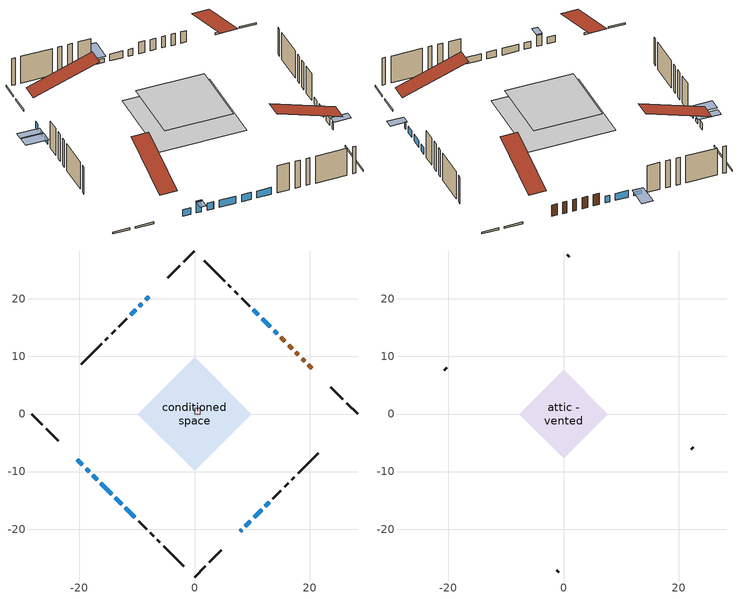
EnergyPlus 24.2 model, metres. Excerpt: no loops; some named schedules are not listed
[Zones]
conditioned space
 floor outside (Floor1 construction): -1.46,0 0,1.46 1.46,0 0,-1.46 z0
 floor outside (Floor2 construction): -1.92,0 0,1.92 1.92,0 0,-1.92 z0
 floor adiabatic (AdiabaticFloorConstruction): -9.86,0 0,9.86 9.86,0 0,-9.86 z2.44
 floor foundation (Slab1 construction): -6.34,1.53 -1.53,6.34 6.34,-1.53 1.53,-6.34 z0
 wall outside (RimJoist1 construction): 0,-28.3 1.9,-26.4 / -28.3,0 -26.4,-1.9 / 0,28.3 -1.9,26.4 / 28.3,0 26.4,1.9 z0:0.3
 wall outside (RimJoist2 construction): 2.56,-25.74 4.65,-23.65 / -25.74,-2.56 -23.65,-4.65 / -2.56,25.74 -4.65,23.65 / 25.74,2.56 23.65,4.65 z0:0.3
 wall outside (AdiabaticWallConstruction 1): 20.36,7.94 19.79,8.51 / 19.13,9.17 18.69,9.61 / 18.03,10.27 17.62,10.68 / 16.96,11.34 16.33,11.97 / 15.68,12.62 15.01,13.28 z0:2.03
 wall outside (AdiabaticWallConstruction): 7.94,-20.36 8.2,-20.1 z0:1.25; -20.36,-7.94 -19.49,-8.81 / -7.94,20.36 -8.48,19.82 / 8.85,-19.45 9.72,-18.58 / 10.38,-17.92 11.66,-16.64 / 14.36,13.94 13.84,14.46 / -17.62,-10.68 -16.9,-11.4 / -16.25,-12.05 -14.38,-13.92 / 12.32,-15.98 12.96,-15.34 / -13.73,-14.57 -12.65,-15.65 / 13.19,15.11 11.75,16.55 / -11.99,-16.31 -10.37,-17.93 z0:1.22; -18.84,-9.46 -18.28,-10.02 z0:2.03; -9.14,19.16 -9.57,18.73 z0:0.61; -10.23,18.07 -11.09,17.21 / 11.09,17.21 10.23,18.07 z0:0.76
 wall outside (Wall1 construction): 13.62,-14.68 15.02,-13.28 / -9.72,-18.58 -8.32,-19.98 / -11.75,16.55 -13.15,15.15 / 9.57,18.73 8.18,20.12 z0:4.88
 wall outside (Wall2 construction): 15.67,-12.63 16.23,-12.07 / -7.66,-20.64 -7.1,-21.2 / -13.8,14.5 -14.36,13.94 / 7.52,20.78 6.96,21.34 z0:4.88
 wall outside (Wall3 construction): 16.89,-11.41 17.33,-10.97 / -6.44,-21.85 -6.01,-22.29 / -15.02,13.28 -15.46,12.84 / 6.3,22 5.87,22.43 z0:4.88
 wall outside (Wall4 construction): 17.98,-10.32 21.5,-6.8 / -5.35,-22.95 -1.83,-26.47 / -16.11,12.19 -19.63,8.67 / 5.21,23.09 1.69,26.61 z0:4.88
 window (WindowConstruction 10): 7.94,-20.36 8.2,-20.1 z0:1.24
 window (WindowConstruction 3): -20.36,-7.94 -19.49,-8.81 z0:1.22
 window (WindowConstruction 4): -7.94,20.36 -8.48,19.82 z0:1.22
 window (WindowConstruction 13): 8.85,-19.45 9.72,-18.58 z0:1.22
 window (WindowConstruction 14): 10.38,-17.92 11.66,-16.64 z0:1.22
 window (WindowConstruction 15): -18.84,-9.46 -18.28,-10.02 z0:2.03
 window (WindowConstruction 5): 14.36,13.94 13.84,14.46 z0:1.22
 window (WindowConstruction 6): -17.62,-10.68 -16.91,-11.39 z0:1.22
 window (WindowConstruction 7): -16.25,-12.05 -14.38,-13.92 z0:1.22
 window (WindowConstruction 11): 12.32,-15.98 12.96,-15.34 z0:1.22
 window (WindowConstruction 8): -13.73,-14.57 -12.65,-15.65 z0:1.22
 window (WindowConstruction 9): 13.19,15.11 11.75,16.55 z0:1.22
 window (WindowConstruction 12): -9.14,19.16 -9.57,18.73 z0:0.61
 window (WindowConstruction): -11.99,-16.31 -10.37,-17.93 z0:1.22
 window (WindowConstruction 1): -10.23,18.07 -11.09,17.21 z0:0.76
 window (WindowConstruction 2): 11.09,17.21 10.23,18.07 z0:0.76
 door (Door): 20.36,7.94 19.79,8.51 z0:2.03
 door (Door 1): 19.13,9.17 18.69,9.61 z0:2.03
 door (Door 2): 18.03,10.27 17.62,10.68 z0:2.03
 door (Door 3): 16.96,11.34 16.34,11.96 z0:2.03
 door (Door 4): 15.68,12.62 15.02,13.28 z0:2.03
 ceiling adiabatic (AdiabaticFloorConstruction): 0,-9.86 9.86,0 0,9.86 -9.86,0 z2.44
furnace airloop ret air zone
 floor adiabatic (AdiabaticConst): 0,0 0,1 1,1 1,0 z0
 wall adiabatic (AdiabaticConst): 0,1 0,0 1,0 1,1 0,1 z0:1
 ceiling adiabatic (AdiabaticConst): 1,0 1,1 0,1 0,0 z1
attic - vented
 floor to conditioned space (Floor3 construction Reversed): -7.71,0 0,7.71 7.71,0 0,-7.71 z4.88
 wall outside (Wall5 construction): 22.16,-6.14 22.54,-5.76 / -1.17,-27.13 -0.8,-27.5 / -20.29,8.01 -20.67,7.63 / 1.03,27.27 0.66,27.64 z0:4.88
 roof outside (Roof1 construction): 7.29,-21.01,4.88 -0.22,-13.5,8.42 -2.2,-15.48,8.42 5.31,-22.99,4.88; -21.01,-7.29,4.88 -13.5,0.22,8.42 -15.48,2.2,8.42 -22.99,-5.31,4.88; -7.29,21.01,4.88 0.22,13.5,8.42 2.2,15.48,8.42 -5.31,22.99,4.88; 21.01,7.29,4.88 13.5,-0.22,8.42 15.48,-2.2,8.42 22.99,5.31,4.88
shading: 8.52,-19.78 7.62,-20.68 9.56,-22.62 10.46,-21.72 z1.7; -18.21,-10.09 -18.91,-9.39 -20.09,-10.58 -19.4,-11.28 z2.13; -9.78,18.52 -8.93,19.37 -11.52,21.96 -12.37,21.11 z0.91; -11.3,17 -10.02,18.28 -12.61,20.87 -13.89,19.59 z1.06; 10.02,18.28 11.3,16.99 13.89,19.58 12.61,20.87 z1.06
[Building]
Building 1: Terrain=Suburbs
[Site:Location]
Vancouver Intl AP_BC: Latitude {deg}=49.19; Longitude {deg}=-123.18; Time Zone {hr}=-8; Elevation {m}=4; Keep Site Location Information=Yes
[Site:GroundTemperature:Shallow]
8.06451, 6.96315, 6.87495, 7.3976, 9.49575, 11.5841, 13.3946, 14.5416, 14.639, 13.7062, 11.9418, 9.91751
[Site:WaterMainsTemperature]
Calculation Method=Schedule; Temperature Schedule=mains temperature schedule
[Material] Roughness=Rough; Thermal Absorptance=0.9
Name | Thickness {m} | Conductivity {W/m-K} | Density {kg/m3} | Specific Heat {J/kg-K} | Solar Absorptance | Visible Absorptance
asphalt or fiberglass shingles | 0.00635 | 0.162714 | 1121.4 | 1465.45 | 0.4 | 0.4
ceiling stud and cavity | 0.1397 | 0.0949009 | 65.682 | 1177.47 | 0.7 | 0.7
concrete 4.0 in. | 0.1016 | 1.803125 | 2242.8 | 837.4 | 0.7 | 0.7
door material | 0.04445 | 0.20624 | 512.64 | 1214.23 | 0.7 | 0.7
door material 1 | 0.04445 | 0.188738 | 512.64 | 1214.23 | 0.7 | 0.7
door material 2 | 0.04445 | 0.053851 | 512.64 | 1214.23 | 0.7 | 0.7
exterior vertical ins | 0.00294211 | 0.029427 | 32.04 | 1214.23 | 0.7 | 0.7
floor covering | 0.0127 | 0.0433444 | 54.468 | 1339.84 | 0.6 | 0.6
floor rigid ins; wall rigid ins 1 | 0.512978 | 0.029427 | 32.04 | 1214.23 | 0.7 | 0.7
floor stud and cavity | 0.1397 | 0.0908587 | 92.3553 | 1139.71 | 0.7 | 0.7
floor stud and cavity 1 | 0.1397 | 0.0907547 | 92.3553 | 1139.71 | 0.7 | 0.7
floor stud and cavity 2 | 0.1397 | 1.75129 | 37.0049 | 1207.88 | 0.7 | 0.7
furniture material conditioned space 1 | 0.1524 | 0.115458 | 640.8 | 1214.23 | 0.6 | 0.6
gypsum board | 0.0127 | 0.160291 | 801 | 837.4 | 0.6 | 0.6
osb sheathing 0.5 in. | 0.0127 | 0.115458 | 512.64 | 1214.23 | 0.7 | 0.7
osb sheathing 0.75 in. | 0.01905 | 0.115458 | 512.64 | 1214.23 | 0.7 | 0.7
osb sheathing 2.0 in. | 0.0508 | 0.115458 | 512.64 | 1214.23 | 0.7 | 0.7
rim joist rigid ins | 0.103632 | 0.029427 | 32.04 | 1214.23 | 0.7 | 0.7
rim joist stud and cavity | 0.0508 | 0.0613073 | 125.044 | 1163.47 | 0.6 | 0.6
rim joist stud and cavity 1 | 0.0508 | 0.143208 | 50.32683 | 1063.81 | 0.6 | 0.6
wall rigid ins | 0.051816 | 0.029427 | 32.04 | 1214.23 | 0.7 | 0.7
wall stud and cavity | 0.1397 | 0.126336 | 139.0536 | 1170.24 | 0.7 | 0.7
wall stud and cavity 1 | 0.1397 | 0.383292 | 139.0536 | 1170.24 | 0.7 | 0.7
wall stud and cavity 2 | 0.1397 | 0.142953 | 139.0536 | 1170.24 | 0.7 | 0.7
wall stud and cavity 3 | 0.1397 | 0.108534 | 139.0536 | 1170.24 | 0.7 | 0.7
wall stud and cavity 4 | 0.0889 | 6.1454 | 50.32683 | 1063.81 | 0.6 | 0.6
wall stud and cavity 5 | 0.0889 | 0.380278 | 52.3479 | 1209.89 | 0.7 | 0.7
wall stud and cavity 6 | 0.0889 | 0.391764 | 83.0341 | 1211.67 | 0.7 | 0.7
wood siding | 0.0254 | 0.102417 | 544.68 | 1172.36 | 0.4 | 0.4
wood siding 1 | 0.00254 | 0.102417 | 544.68 | 1172.36 | 0.4 | 0.4
wood siding 2; wood siding 3; wood siding 4 | 0.0254 | 0.102417 | 544.68 | 1172.36 | 0.7 | 0.7
[Material:NoMass]
Adiabatic: Roughness=Rough; Thermal Resistance {m2-K/W}=176.1; Thermal Absorptance=0.9; Solar Absorptance=0.7; Visible Absorptance=0.7
[WindowMaterial:SimpleGlazingSystem]
Name | U-Factor {W/m2-K} | Solar Heat Gain Coefficient
WindowMaterial | 5.20843 | 0.63
WindowMaterial 1 | 1.785731 | 0.26
WindowMaterial 10 | 6.793727 | 0.72
WindowMaterial 11 | 5.69447 | 0.74
WindowMaterial 2 | 5.19196 | 0.63
WindowMaterial 3 | 5.37309 | 0.66
WindowMaterial 4 | 5.48835 | 0.69
WindowMaterial 5 | 5.80348 | 0.76
WindowMaterial 6 | 5.57352 | 0.7
WindowMaterial 7 | 6.867541 | 0.7
WindowMaterial 8 | 6.65348 | 0.76
WindowMaterial 9 | 5.20275 | 0.65
[Construction]
AdiabaticConst: Adiabatic
AdiabaticFloorConstruction: floor stud and cavity 2, floor rigid ins, osb sheathing 0.75 in., floor covering
AdiabaticWallConstruction: wood siding 3, wall rigid ins 1, wall stud and cavity 5, gypsum board
AdiabaticWallConstruction 1: wood siding 4, wall rigid ins 1, wall stud and cavity 5, gypsum board
Door; Door 3: door material
Door 1; Door 4: door material 1
Door 2: door material 2
Floor1 construction: floor stud and cavity, osb sheathing 0.75 in., floor covering
Floor2 construction: floor stud and cavity 1, osb sheathing 0.75 in., floor covering
Floor3 construction Reversed: gypsum board, ceiling stud and cavity
furniture construction conditioned space 1: furniture material conditioned space 1
PartitionWallConstruction: gypsum board, wall stud and cavity 6, gypsum board
RimJoist1 construction: wood siding 2, rim joist rigid ins, osb sheathing 2.0 in., rim joist stud and cavity
RimJoist2 construction: wood siding 2, rim joist stud and cavity 1
Roof1 construction: asphalt or fiberglass shingles
Slab1 construction: concrete 4.0 in.
Wall1 construction: wood siding, osb sheathing 0.5 in., wall stud and cavity, gypsum board
Wall2 construction: wood siding, osb sheathing 0.5 in., wall stud and cavity 1, gypsum board
Wall3 construction: wood siding, wall rigid ins, osb sheathing 0.5 in., wall stud and cavity 2, gypsum board
Wall4 construction: wood siding, osb sheathing 0.5 in., wall stud and cavity 3, gypsum board
Wall5 construction: wood siding 1, wall stud and cavity 4
WindowConstruction; WindowConstruction 1; WindowConstruction 2: WindowMaterial
WindowConstruction 10: WindowMaterial 7
WindowConstruction 11; WindowConstruction 14: WindowMaterial 8
WindowConstruction 12: WindowMaterial 9
WindowConstruction 13: WindowMaterial 10
WindowConstruction 15: WindowMaterial 11
WindowConstruction 3; WindowConstruction 4: WindowMaterial 1
WindowConstruction 5: WindowMaterial 2
WindowConstruction 6: WindowMaterial 3
WindowConstruction 7: WindowMaterial 4
WindowConstruction 8: WindowMaterial 5
WindowConstruction 9: WindowMaterial 6
[Zone] Multiplier=1
Name | Volume {m3} | Part of Total Floor Area
attic - vented | 68.2799 | Yes
conditioned space | 490.4 | Yes
furnace airloop ret air zone | 1 | No
[Space]
Name | Zone | Volume {m3} | Space Type
attic - vented 1 | attic - vented | 68.2799
conditioned space 1 | conditioned space | 490.4
furnace airloop ret air space | furnace airloop ret air zone |  | Plenum Space Type
[OtherEquipment] Design Level Calculation Method=EquipmentLevel
Name | Fuel Type | Zone or ZoneList or Space or SpaceList | Schedule | Design Level {W} | Fraction Latent | Fraction Radiant | Fraction Lost
furnace airloop_0 RetCondToDZ; furnace airloop_0 SupCondToDZ; furnace airloop_0 SupSensLkToDZ | None | attic - vented 1 | Always On Discrete | 0 | 0 | 0 | 0
furnace airloop_0 SupLatLkToDZ | None | attic - vented 1 | Always On Discrete | 0 | 1 | 0 | 0
clothes dryer 1 | Electricity | conditioned space 1 | clothes dryer schedule | 0 | 0.015 | 0.081 | 0.85
cooking range 1 | Electricity | conditioned space 1 | cooking range schedule | 0 | 0.08 | 0.432 | 0.2
furnace airloop_0 SupCondToLv; furnace airloop_0 SupSensLkToCond; mech vent house fan sensible load | None | conditioned space 1 | Always On Discrete | 0 | 0 | 0 | 0
furnace airloop_0 SupLatLkToCond; mech vent house fan latent load | None | conditioned space 1 | Always On Discrete | 0 | 1 | 0 | 0
general water use latent | None | conditioned space 1 | general water use schedule | 62.594 | 1 | 0 | 0
general water use sensible | None | conditioned space 1 | general water use schedule | -61.6891 | 0 | 0.6 | 0
water heater energy adjustment1 | NaturalGas | conditioned space 1 | Always On Discrete | 0.01 | 0 | 0 | 1
furnace airloop_0 RetCondToRP; furnace airloop_0 RetSensLkToRP | None | furnace airloop ret air space | Always On Discrete | 0 | 0 | 0 | 0
furnace airloop_0 RetLatLkToRP | None | furnace airloop ret air space | Always On Discrete | 0 | 1 | 0 | 0
[ZoneInfiltration:DesignFlowRate] Schedule=Always On Discrete; Design Flow Rate Calculation Method=Flow/Zone; Design Flow Rate {m3/s}=0
Name | Zone or ZoneList or Space or SpaceList
attic_vented 1 duct leakage imbalance infil flow | attic - vented 1
infil flow; natural vent flow; whole house fan flow | conditioned space 1
[ZoneInfiltration:EffectiveLeakageArea]
infil attic - vented 1: Zone or Space=attic - vented 1; Schedule=Always On Discrete; Effective Air Leakage Area {cm2}=4917.52; Stack Coefficient=0.000585243; Wind Coefficient=1.63451e-05
[ZoneMixing] Schedule=Always On Continuous; Design Flow Rate Calculation Method=Flow/Zone; Design Flow Rate {m3/s}=0
Name | Zone or Space | Source Zone or Space
furnace airloop_0 ZoneMixCondToDZ mix; whole house fan mix | attic - vented | conditioned space
furnace airloop_0 ZoneMixDZToCond mix | conditioned space | attic - vented
[SurfaceProperty:ExposedFoundationPerimeter]
Slab1: Exposed Perimeter Calculation Method=TotalExposedPerimeter; Total Exposed Perimeter {m}=35.845
[InternalMass] Zone or ZoneList=conditioned space; Space or SpaceList=conditioned space 1
Name | Construction | Surface Area {m2}
furniture mass conditioned space 1 | furniture construction conditioned space 1 | 112.72
partition wall mass | PartitionWallConstruction | 281.8
[Lights]
interior lighting: Zone or ZoneList or Space or SpaceList=conditioned space 1; Schedule=interior lighting schedule; Design Level Calculation Method=LightingLevel; Lighting Level {W}=343.2; Return Air Fraction=0; Fraction Radiant=0.6; Fraction Visible=0.2; Fraction Replaceable=1
[People]
occupants: Zone or ZoneList or Space or SpaceList=conditioned space 1; Number of People Schedule=occupants schedule; Number of People Calculation Method=People; Number of People=3; Fraction Radiant=0.314171; Sensible Heat Fraction=0.56303; Activity Level Schedule=occupants activity schedule; Carbon Dioxide Generation Rate {m3/s-W}=0; Enable ASHRAE 55 Comfort Warnings=No; Mean Radiant Temperature Calculation Type=EnclosureAveraged
[ElectricEquipment] Zone or ZoneList or Space or SpaceList=conditioned space 1; Design Level Calculation Method=EquipmentLevel
Name | Schedule | Design Level {W} | Fraction Latent | Fraction Radiant | Fraction Lost
clothes dryer | clothes dryer schedule | 140.772 | 0.015 | 0.081 | 0.85
clothes washer | clothes washer schedule | 32.1985 | 0.03 | 0.162 | 0.7
cooking range | cooking range schedule | 215.147 | 0.08 | 0.432 | 0.2
dishwasher | dishwasher schedule | 66.8632 | 0.3 | 0.18 | 0.4
fridge | fridge schedule | 72.9452 | 0 | 0.6 | 0
mech vent bath fan 0 | mech vent bath fan 0 schedule | 50.2 | 0 | 0 | 1
mech vent bath fan 1 | mech vent bath fan 1 schedule | 50.2 | 0 | 0 | 1
mech vent house fan | mech vent house fan schedule | 0 | 0 | 0 | 1
mech vent house fan cfis | mech vent house fan cfis schedule | 0 | 0 | 0 | 0
mech vent range fan 0 | mech vent range fan 0 schedule | 57 | 0 | 0 | 1
misc plug loads | misc plug loads schedule | 494.7 | 0.045 | 0.513 | 0.1
whole house fan | Always On Discrete | 0 | 0 | 0 | 1
[SpaceList]
Plenum Space Type: furnace airloop ret air space
[AirLoopHVAC:ReturnPlenum]
Air Loop HVAC Return Plenum 1: Zone=furnace airloop ret air zone
[Foundation:Kiva]
Foundation Kiva 1: Initial Indoor Air Temperature {C}=18; Exterior Vertical Insulation Material=exterior vertical ins; Exterior Vertical Insulation Depth {m}=0.599999; Wall Height Above Grade {m}=0.1016; Wall Depth Below Slab {m}=0.2032
[Foundation:Kiva:Settings]
Soil Conductivity {W/m-K}=0.849921; Soil Density {kg/m3}=1842.3; Soil Specific Heat {J/kg-K}=418.7; Ground Solar Absorptivity=0.9; Ground Thermal Absorptivity=0.9; Ground Surface Roughness {m}=0.03; Far-Field Width {m}=40; Deep-Ground Boundary Condition=ZeroFlux; Deep-Ground Depth {m}=40; Minimum Cell Dimension {m}=0.2; Maximum Cell Growth Coefficient=3; Simulation Timestep=Timestep
[Exterior:Lights]
exterior lighting: Schedule=exterior lighting schedule; Design Level {W}=75.6
[EnergyManagementSystem:Sensor] Output:Variable or Output:Meter Index Key=attic - vented
Name | Output:Variable or Output:Meter
furnace_airloop_0_DZ_T_s | Zone Air Temperature
furnace_airloop_0_DZ_W_s | Zone Mean Air Humidity Ratio
[Schedule:Constant]
Name | Hourly Value
Always On Discrete; Always On Continuous; mech vent house fan schedule; mech vent house fan cfis schedule | 1
occupants activity schedule | 117.228
fridge schedule | 0
[Schedule:Week:Daily]
interior lighting schedule Week Rule - Jan1-Jan27: interior lighting schedule day, interior lighting schedule day, interior lighting schedule day, interior lighting schedule day, interior lighting schedule day, interior lighting schedule day, interior lighting schedule day, interior lighting schedule default day, interior lighting schedule default day, interior lighting schedule default day, interior lighting schedule default day, interior lighting schedule default day
interior lighting schedule Week Rule - Jan28-Feb3: interior lighting schedule day, interior lighting schedule day, interior lighting schedule day, interior lighting schedule day, interior lighting schedule day 1, interior lighting schedule day 1, interior lighting schedule day 1, interior lighting schedule default day, interior lighting schedule default day, interior lighting schedule default day, interior lighting schedule default day, interior lighting schedule default day
interior lighting schedule Week Rule - Feb4-Feb24: interior lighting schedule day 1, interior lighting schedule day 1, interior lighting schedule day 1, interior lighting schedule day 1, interior lighting schedule day 1, interior lighting schedule day 1, interior lighting schedule day 1, interior lighting schedule default day, interior lighting schedule default day, interior lighting schedule default day, interior lighting schedule default day, interior lighting schedule default day
interior lighting schedule Week Rule - Feb25-Mar3: interior lighting schedule day 1, interior lighting schedule day 1, interior lighting schedule day 1, interior lighting schedule day 1, interior lighting schedule day 2, interior lighting schedule day 2, interior lighting schedule day 2, interior lighting schedule default day, interior lighting schedule default day, interior lighting schedule default day, interior lighting schedule default day, interior lighting schedule default day
interior lighting schedule Week Rule - Mar4-Mar31: interior lighting schedule day 2, interior lighting schedule day 2, interior lighting schedule day 2, interior lighting schedule day 2, interior lighting schedule day 2, interior lighting schedule day 2, interior lighting schedule day 2, interior lighting schedule default day, interior lighting schedule default day, interior lighting schedule default day, interior lighting schedule default day, interior lighting schedule default day
interior lighting schedule Week Rule - Apr1-Apr28: interior lighting schedule day 3, interior lighting schedule day 3, interior lighting schedule day 3, interior lighting schedule day 3, interior lighting schedule day 3, interior lighting schedule day 3, interior lighting schedule day 3, interior lighting schedule default day, interior lighting schedule default day, interior lighting schedule default day, interior lighting schedule default day, interior lighting schedule default day
interior lighting schedule Week Rule - Apr29-May5: interior lighting schedule day 3, interior lighting schedule day 3, interior lighting schedule day 4, interior lighting schedule day 4, interior lighting schedule day 4, interior lighting schedule day 4, interior lighting schedule day 4, interior lighting schedule default day, interior lighting schedule default day, interior lighting schedule default day, interior lighting schedule default day, interior lighting schedule default day
interior lighting schedule Week Rule - May6-May26: interior lighting schedule day 4, interior lighting schedule day 4, interior lighting schedule day 4, interior lighting schedule day 4, interior lighting schedule day 4, interior lighting schedule day 4, interior lighting schedule day 4, interior lighting schedule default day, interior lighting schedule default day, interior lighting schedule default day, interior lighting schedule default day, interior lighting schedule default day
interior lighting schedule Week Rule - May27-Jun2: interior lighting schedule day 4, interior lighting schedule day 4, interior lighting schedule day 4, interior lighting schedule day 4, interior lighting schedule day 4, interior lighting schedule day 5, interior lighting schedule day 5, interior lighting schedule default day, interior lighting schedule default day, interior lighting schedule default day, interior lighting schedule default day, interior lighting schedule default day
interior lighting schedule Week Rule - Jun3-Jun30: interior lighting schedule day 5, interior lighting schedule day 5, interior lighting schedule day 5, interior lighting schedule day 5, interior lighting schedule day 5, interior lighting schedule day 5, interior lighting schedule day 5, interior lighting schedule default day, interior lighting schedule default day, interior lighting schedule default day, interior lighting schedule default day, interior lighting schedule default day
interior lighting schedule Week Rule - Jul1-Jul28: interior lighting schedule day 6, interior lighting schedule day 6, interior lighting schedule day 6, interior lighting schedule day 6, interior lighting schedule day 6, interior lighting schedule day 6, interior lighting schedule day 6, interior lighting schedule default day, interior lighting schedule default day, interior lighting schedule default day, interior lighting schedule default day, interior lighting schedule default day
interior lighting schedule Week Rule - Jul29-Aug4: interior lighting schedule day 6, interior lighting schedule day 6, interior lighting schedule day 6, interior lighting schedule day 7, interior lighting schedule day 7, interior lighting schedule day 7, interior lighting schedule day 7, interior lighting schedule default day, interior lighting schedule default day, interior lighting schedule default day, interior lighting schedule default day, interior lighting schedule default day
interior lighting schedule Week Rule - Aug5-Aug25: interior lighting schedule day 7, interior lighting schedule day 7, interior lighting schedule day 7, interior lighting schedule day 7, interior lighting schedule day 7, interior lighting schedule day 7, interior lighting schedule day 7, interior lighting schedule default day, interior lighting schedule default day, interior lighting schedule default day, interior lighting schedule default day, interior lighting schedule default day
interior lighting schedule Week Rule - Aug26-Sep1: interior lighting schedule day 7, interior lighting schedule day 7, interior lighting schedule day 7, interior lighting schedule day 7, interior lighting schedule day 7, interior lighting schedule day 7, interior lighting schedule day 8, interior lighting schedule default day, interior lighting schedule default day, interior lighting schedule default day, interior lighting schedule default day, interior lighting schedule default day
interior lighting schedule Week Rule - Sep2-Sep29: interior lighting schedule day 8, interior lighting schedule day 8, interior lighting schedule day 8, interior lighting schedule day 8, interior lighting schedule day 8, interior lighting schedule day 8, interior lighting schedule day 8, interior lighting schedule default day, interior lighting schedule default day, interior lighting schedule default day, interior lighting schedule default day, interior lighting schedule default day
interior lighting schedule Week Rule - Sep30-Oct6: interior lighting schedule day 8, interior lighting schedule day 9, interior lighting schedule day 9, interior lighting schedule day 9, interior lighting schedule day 9, interior lighting schedule day 9, interior lighting schedule day 9, interior lighting schedule default day, interior lighting schedule default day, interior lighting schedule default day, interior lighting schedule default day, interior lighting schedule default day
interior lighting schedule Week Rule - Oct7-Oct27: interior lighting schedule day 9, interior lighting schedule day 9, interior lighting schedule day 9, interior lighting schedule day 9, interior lighting schedule day 9, interior lighting schedule day 9, interior lighting schedule day 9, interior lighting schedule default day, interior lighting schedule default day, interior lighting schedule default day, interior lighting schedule default day, interior lighting schedule default day
interior lighting schedule Week Rule - Oct28-Nov3: interior lighting schedule day 9, interior lighting schedule day 9, interior lighting schedule day 9, interior lighting schedule day 9, interior lighting schedule day 10, interior lighting schedule day 10, interior lighting schedule day 10, interior lighting schedule default day, interior lighting schedule default day, interior lighting schedule default day, interior lighting schedule default day, interior lighting schedule default day
interior lighting schedule Week Rule - Nov4-Nov24: interior lighting schedule day 10, interior lighting schedule day 10, interior lighting schedule day 10, interior lighting schedule day 10, interior lighting schedule day 10, interior lighting schedule day 10, interior lighting schedule day 10, interior lighting schedule default day, interior lighting schedule default day, interior lighting schedule default day, interior lighting schedule default day, interior lighting schedule default day
interior lighting schedule Week Rule - Nov25-Dec1: interior lighting schedule day 10, interior lighting schedule day 10, interior lighting schedule day 10, interior lighting schedule day 10, interior lighting schedule day 10, interior lighting schedule day 10, interior lighting schedule day 11, interior lighting schedule default day, interior lighting schedule default day, interior lighting schedule default day, interior lighting schedule default day, interior lighting schedule default day
interior lighting schedule Week Rule - Dec2-Dec31: interior lighting schedule day 11, interior lighting schedule day 11, interior lighting schedule day 11, interior lighting schedule day 11, interior lighting schedule day 11, interior lighting schedule day 11, interior lighting schedule day 11, interior lighting schedule default day, interior lighting schedule default day, interior lighting schedule default day, interior lighting schedule default day, interior lighting schedule default day
occupants schedule Week Rule - Jan1-Dec31: occupants schedule day, occupants schedule day, occupants schedule day, occupants schedule day, occupants schedule day, occupants schedule day, occupants schedule day, occupants schedule default day, occupants schedule default day, occupants schedule default day, occupants schedule default day, occupants schedule default day
clothes dryer schedule Week Rule - Jan1-Dec31: clothes dryer schedule day, clothes dryer schedule day, clothes dryer schedule day, clothes dryer schedule day, clothes dryer schedule day, clothes dryer schedule day, clothes dryer schedule day, clothes dryer schedule default day, clothes dryer schedule default day, clothes dryer schedule default day, clothes dryer schedule default day, clothes dryer schedule default day
clothes washer schedule Week Rule - Jan1-Dec31: clothes washer schedule day, clothes washer schedule day, clothes washer schedule day, clothes washer schedule day, clothes washer schedule day, clothes washer schedule day, clothes washer schedule day, clothes washer schedule default day, clothes washer schedule default day, clothes washer schedule default day, clothes washer schedule default day, clothes washer schedule default day
cooking range schedule Week Rule - Jan1-Dec31: cooking range schedule day, cooking range schedule day, cooking range schedule day, cooking range schedule day, cooking range schedule day, cooking range schedule day, cooking range schedule day, cooking range schedule default day, cooking range schedule default day, cooking range schedule default day, cooking range schedule default day, cooking range schedule default day
dishwasher schedule Week Rule - Jan1-Dec31: dishwasher schedule day, dishwasher schedule day, dishwasher schedule day, dishwasher schedule day, dishwasher schedule day, dishwasher schedule day, dishwasher schedule day, dishwasher schedule default day, dishwasher schedule default day, dishwasher schedule default day, dishwasher schedule default day, dishwasher schedule default day
mech vent bath fan 0 schedule Week Rule - Jan1-Dec31: mech vent bath fan 0 schedule day, mech vent bath fan 0 schedule day, mech vent bath fan 0 schedule day, mech vent bath fan 0 schedule day, mech vent bath fan 0 schedule day, mech vent bath fan 0 schedule day, mech vent bath fan 0 schedule day, mech vent bath fan 0 schedule default day, mech vent bath fan 0 schedule default day, mech vent bath fan 0 schedule default day, mech vent bath fan 0 schedule default day, mech vent bath fan 0 schedule default day
mech vent bath fan 1 schedule Week Rule - Jan1-Dec31: mech vent bath fan 1 schedule day, mech vent bath fan 1 schedule day, mech vent bath fan 1 schedule day, mech vent bath fan 1 schedule day, mech vent bath fan 1 schedule day, mech vent bath fan 1 schedule day, mech vent bath fan 1 schedule day, mech vent bath fan 1 schedule default day, mech vent bath fan 1 schedule default day, mech vent bath fan 1 schedule default day, mech vent bath fan 1 schedule default day, mech vent bath fan 1 schedule default day
mech vent range fan 0 schedule Week Rule - Jan1-Dec31: mech vent range fan 0 schedule day, mech vent range fan 0 schedule day, mech vent range fan 0 schedule day, mech vent range fan 0 schedule day, mech vent range fan 0 schedule day, mech vent range fan 0 schedule day, mech vent range fan 0 schedule day, mech vent range fan 0 schedule default day, mech vent range fan 0 schedule default day, mech vent range fan 0 schedule default day, mech vent range fan 0 schedule default day, mech vent range fan 0 schedule default day
misc plug loads schedule Week Rule - Jan1-Dec31: misc plug loads schedule day, misc plug loads schedule day, misc plug loads schedule day, misc plug loads schedule day, misc plug loads schedule day, misc plug loads schedule day, misc plug loads schedule day, misc plug loads schedule default day, misc plug loads schedule default day, misc plug loads schedule default day, misc plug loads schedule default day, misc plug loads schedule default day
general water use schedule Week Rule - Jan1-Dec31: general water use schedule day, general water use schedule day, general water use schedule day, general water use schedule day, general water use schedule day, general water use schedule day, general water use schedule day, general water use schedule default day, general water use schedule default day, general water use schedule default day, general water use schedule default day, general water use schedule default day
exterior lighting schedule Week Rule - Jan1-Jan27: exterior lighting schedule day, exterior lighting schedule day, exterior lighting schedule day, exterior lighting schedule day, exterior lighting schedule day, exterior lighting schedule day, exterior lighting schedule day, exterior lighting schedule default day, exterior lighting schedule default day, exterior lighting schedule default day, exterior lighting schedule default day, exterior lighting schedule default day
exterior lighting schedule Week Rule - Jan28-Feb3: exterior lighting schedule day, exterior lighting schedule day, exterior lighting schedule day, exterior lighting schedule day, exterior lighting schedule day 1, exterior lighting schedule day 1, exterior lighting schedule day 1, exterior lighting schedule default day, exterior lighting schedule default day, exterior lighting schedule default day, exterior lighting schedule default day, exterior lighting schedule default day
exterior lighting schedule Week Rule - Feb4-Feb24: exterior lighting schedule day 1, exterior lighting schedule day 1, exterior lighting schedule day 1, exterior lighting schedule day 1, exterior lighting schedule day 1, exterior lighting schedule day 1, exterior lighting schedule day 1, exterior lighting schedule default day, exterior lighting schedule default day, exterior lighting schedule default day, exterior lighting schedule default day, exterior lighting schedule default day
exterior lighting schedule Week Rule - Feb25-Mar3: exterior lighting schedule day 1, exterior lighting schedule day 1, exterior lighting schedule day 1, exterior lighting schedule day 1, exterior lighting schedule day 2, exterior lighting schedule day 2, exterior lighting schedule day 2, exterior lighting schedule default day, exterior lighting schedule default day, exterior lighting schedule default day, exterior lighting schedule default day, exterior lighting schedule default day
exterior lighting schedule Week Rule - Mar4-Mar31: exterior lighting schedule day 2, exterior lighting schedule day 2, exterior lighting schedule day 2, exterior lighting schedule day 2, exterior lighting schedule day 2, exterior lighting schedule day 2, exterior lighting schedule day 2, exterior lighting schedule default day, exterior lighting schedule default day, exterior lighting schedule default day, exterior lighting schedule default day, exterior lighting schedule default day
exterior lighting schedule Week Rule - Apr1-Apr28: exterior lighting schedule day 3, exterior lighting schedule day 3, exterior lighting schedule day 3, exterior lighting schedule day 3, exterior lighting schedule day 3, exterior lighting schedule day 3, exterior lighting schedule day 3, exterior lighting schedule default day, exterior lighting schedule default day, exterior lighting schedule default day, exterior lighting schedule default day, exterior lighting schedule default day
[Schedule:Year]
interior lighting schedule: interior lighting schedule Week Rule - Jan1-Jan27, 1, 1, 1, 27, interior lighting schedule Week Rule - Jan28-Feb3, 1, 28, 2, 3, interior lighting schedule Week Rule - Feb4-Feb24, 2, 4, 2, 24, interior lighting schedule Week Rule - Feb25-Mar3, 2, 25, 3, 3, interior lighting schedule Week Rule - Mar4-Mar31, 3, 4, 3, 31, interior lighting schedule Week Rule - Apr1-Apr28, 4, 1, 4, 28, interior lighting schedule Week Rule - Apr29-May5, 4, 29, 5, 5, interior lighting schedule Week Rule - May6-May26, 5, 6, 5, 26, interior lighting schedule Week Rule - May27-Jun2, 5, 27, 6, 2, interior lighting schedule Week Rule - Jun3-Jun30, 6, 3, 6, 30, interior lighting schedule Week Rule - Jul1-Jul28, 7, 1, 7, 28, interior lighting schedule Week Rule - Jul29-Aug4, 7, 29, 8, 4, interior lighting schedule Week Rule - Aug5-Aug25, 8, 5, 8, 25, interior lighting schedule Week Rule - Aug26-Sep1, 8, 26, 9, 1, interior lighting schedule Week Rule - Sep2-Sep29, 9, 2, 9, 29, interior lighting schedule Week Rule - Sep30-Oct6, 9, 30, 10, 6, interior lighting schedule Week Rule - Oct7-Oct27, 10, 7, 10, 27, interior lighting schedule Week Rule - Oct28-Nov3, 10, 28, 11, 3, interior lighting schedule Week Rule - Nov4-Nov24, 11, 4, 11, 24, interior lighting schedule Week Rule - Nov25-Dec1, 11, 25, 12, 1, interior lighting schedule Week Rule - Dec2-Dec31, 12, 2, 12, 31
occupants schedule: occupants schedule Week Rule - Jan1-Dec31, 1, 1, 12, 31
clothes dryer schedule: clothes dryer schedule Week Rule - Jan1-Dec31, 1, 1, 12, 31
clothes washer schedule: clothes washer schedule Week Rule - Jan1-Dec31, 1, 1, 12, 31
cooking range schedule: cooking range schedule Week Rule - Jan1-Dec31, 1, 1, 12, 31
dishwasher schedule: dishwasher schedule Week Rule - Jan1-Dec31, 1, 1, 12, 31
mech vent bath fan 0 schedule: mech vent bath fan 0 schedule Week Rule - Jan1-Dec31, 1, 1, 12, 31
mech vent bath fan 1 schedule: mech vent bath fan 1 schedule Week Rule - Jan1-Dec31, 1, 1, 12, 31
mech vent range fan 0 schedule: mech vent range fan 0 schedule Week Rule - Jan1-Dec31, 1, 1, 12, 31
misc plug loads schedule: misc plug loads schedule Week Rule - Jan1-Dec31, 1, 1, 12, 31
general water use schedule: general water use schedule Week Rule - Jan1-Dec31, 1, 1, 12, 31
exterior lighting schedule: exterior lighting schedule Week Rule - Jan1-Jan27, 1, 1, 1, 27, exterior lighting schedule Week Rule - Jan28-Feb3, 1, 28, 2, 3, exterior lighting schedule Week Rule - Feb4-Feb24, 2, 4, 2, 24, exterior lighting schedule Week Rule - Feb25-Mar3, 2, 25, 3, 3, exterior lighting schedule Week Rule - Mar4-Mar31, 3, 4, 3, 31, exterior lighting schedule Week Rule - Apr1-Apr28, 4, 1, 4, 28, exterior lighting schedule Week Rule - Apr29-May5, 4, 29, 5, 5, exterior lighting schedule Week Rule - May6-May26, 5, 6, 5, 26, exterior lighting schedule Week Rule - May27-Jun2, 5, 27, 6, 2, exterior lighting schedule Week Rule - Jun3-Jun30, 6, 3, 6, 30, exterior lighting schedule Week Rule - Jul1-Jul28, 7, 1, 7, 28, exterior lighting schedule Week Rule - Jul29-Aug4, 7, 29, 8, 4, exterior lighting schedule Week Rule - Aug5-Aug25, 8, 5, 8, 25, exterior lighting schedule Week Rule - Aug26-Sep1, 8, 26, 9, 1, exterior lighting schedule Week Rule - Sep2-Sep29, 9, 2, 9, 29, exterior lighting schedule Week Rule - Sep30-Oct6, 9, 30, 10, 6, exterior lighting schedule Week Rule - Oct7-Oct27, 10, 7, 10, 27, exterior lighting schedule Week Rule - Oct28-Nov3, 10, 28, 11, 3, exterior lighting schedule Week Rule - Nov4-Nov24, 11, 4, 11, 24, exterior lighting schedule Week Rule - Nov25-Dec1, 11, 25, 12, 1, exterior lighting schedule Week Rule - Dec2-Dec31, 12, 2, 12, 31
[Schedule:Compact]
mains temperature schedule: Through: 01/01, For: AllDays, Until: 24:00, 11.375, Through: 01/02, For: AllDays, Until: 24:00, 11.3367, Through: 01/03, For: AllDays, Until: 24:00, 11.2994, Through: 01/04, For: AllDays, Until: 24:00, 11.2628, Through: 01/05, For: AllDays, Until: 24:00, 11.2267, Through: 01/06, For: AllDays, Until: 24:00, 11.1917, Through: 01/07, For: AllDays, Until: 24:00, 11.1578, Through: 01/08, For: AllDays, Until: 24:00, 11.1244, Through: 01/09, For: AllDays, Until: 24:00, 11.0917, Through: 01/10, For: AllDays, Until: 24:00, 11.06, Through: 01/11, For: AllDays, Until: 24:00, 11.0289, Through: 01/12, For: AllDays, Until: 24:00, 10.9989, Through: 01/13, For: AllDays, Until: 24:00, 10.97, Through: 01/14, For: AllDays, Until: 24:00, 10.9417, Through: 01/15, For: AllDays, Until: 24:00, 10.9139, Through: 01/16, For: AllDays, Until: 24:00, 10.8878, Through: 01/17, For: AllDays, Until: 24:00, 10.8622, Through: 01/18, For: AllDays, Until: 24:00, 10.8372, Through: 01/19, For: AllDays, Until: 24:00, 10.8133, Through: 01/20, For: AllDays, Until: 24:00, 10.7906, Through: 01/21, For: AllDays, Until: 24:00, 10.7683, Through: 01/22, For: AllDays, Until: 24:00, 10.7478, Through: 01/23, For: AllDays, Until: 24:00, 10.7272, Through: 01/24, For: AllDays, Until: 24:00, 10.7083, Through: 01/25, For: AllDays, Until: 24:00, 10.69, Through: 01/26, For: AllDays, Until: 24:00, 10.6728, Through: 01/27, For: AllDays, Until: 24:00, 10.6567, Through: 01/28, For: AllDays, Until: 24:00, 10.6411, Through: 01/29, For: AllDays, Until: 24:00, 10.6267, Through: 01/30, For: AllDays, Until: 24:00, 10.6133, Through: 01/31, For: AllDays, Until: 24:00, 10.6011, Through: 02/01, For: AllDays, Until: 24:00, 10.59, Through: 02/02, For: AllDays, Until: 24:00, 10.5794, Through: 02/03, For: AllDays, Until: 24:00, 10.57, Through: 02/04, For: AllDays, Until: 24:00, 10.5617, Through: 02/05, For: AllDays, Until: 24:00, 10.5539, Through: 02/06, For: AllDays, Until: 24:00, 10.5478, Through: 02/07, For: AllDays, Until: 24:00, 10.5422, Through: 02/08, For: AllDays, Until: 24:00, 10.5378, Through: 02/09, For: AllDays, Until: 24:00, 10.5339, Through: 02/10, For: AllDays, Until: 24:00, 10.5317, Through: 02/11, For: AllDays, Until: 24:00, 10.53, Through: 02/12, For: AllDays, Until: 24:00, 10.53, Through: 02/13, For: AllDays, Until: 24:00, 10.5306, Through: 02/14, For: AllDays, Until: 24:00, 10.5317, Through: 02/15, For: AllDays, Until: 24:00, 10.5344, Through: 02/16, For: AllDays, Until: 24:00, 10.5378, Through: 02/17, For: AllDays, Until: 24:00, 10.5428, Through: 02/18, For: AllDays, Until: 24:00, 10.5483, Through: 02/19, For: AllDays, Until: 24:00, 10.5544, Through: 02/20, For: AllDays, Until: 24:00, 10.5622, Through: 02/21, For: AllDays, Until: 24:00, 10.5706, Through: 02/22, For: AllDays, Until: 24:00, 10.5806, Through: 02/23, For: AllDays, Until: 24:00, 10.5911, Through: 02/24, For: AllDays, Until: 24:00, 10.6022, Through: 02/25, For: AllDays, Until: 24:00, 10.615, Through: 02/26, For: AllDays, Until: 24:00, 10.6283, Through: 02/27, For: AllDays, Until: 24:00, 10.6428, Through: 02/28, For: AllDays, Until: 24:00, 10.6583, Through: 03/01, For: AllDays, Until: 24:00, 10.6744, Through: 03/02, For: AllDays, Until: 24:00, 10.6917, Through: 03/03, For: AllDays, Until: 24:00, 10.71, Through: 03/04, For: AllDays, Until: 24:00, 10.7294, Through: 03/05, For: AllDays, Until: 24:00, 10.7494, Through: 03/06, For: AllDays, Until: 24:00, 10.7706, Through: 03/07, For: AllDays, Until: 24:00, 10.7928, Through: 03/08, For: AllDays, Until: 24:00, 10.8161, Through: 03/09, For: AllDays, Until: 24:00, 10.84, Through: 03/10, For: AllDays, Until: 24:00, 10.8644, Through: 03/11, For: AllDays, Until: 24:00, 10.8906, Through: 03/12, For: AllDays, Until: 24:00, 10.9167, Through: 03/13, For: AllDays, Until: 24:00, 10.9444, Through: 03/14, For: AllDays, Until: 24:00, 10.9728, Through: 03/15, For: AllDays, Until: 24:00, 11.0022, Through: 03/16, For: AllDays, Until: 24:00, 11.0322, Through: 03/17, For: AllDays, Until: 24:00, 11.0633, Through: 03/18, For: AllDays, Until: 24:00, 11.095, Through: 03/19, For: AllDays, Until: 24:00, 11.1278, Through: 03/20, For: AllDays, Until: 24:00, 11.1611, Through: 03/21, For: AllDays, Until: 24:00, 11.1956, Through: 03/22, For: AllDays, Until: 24:00, 11.2306, Through: 03/23, For: AllDays, Until: 24:00, 11.2667, Through: 03/24, For: AllDays, Until: 24:00, 11.3033, Through: 03/25, For: AllDays, Until: 24:00, 11.3406, Through: 03/26, For: AllDays, Until: 24:00, 11.3789, Through: 03/27, For: AllDays, Until: 24:00, 11.4178, Through: 03/28, For: AllDays, Until: 24:00, 11.4572, Through: 03/29, For: AllDays, Until: 24:00, 11.4978, Through: 03/30, For: AllDays, Until: 24:00, 11.5389, Through: 03/31, For: AllDays, Until: 24:00, 11.5811, Through: 04/01, For: AllDays, Until: 24:00, 11.6233, Through: 04/02, For: AllDays, Until: 24:00, 11.6667, Through: 04/03, For: AllDays, Until: 24:00, 11.7106, Through: 04/04, For: AllDays, Until: 24:00, 11.755, Through: 04/05, For: AllDays, Until: 24:00, 11.8006, Through: 04/06, For: AllDays, Until: 24:00, 11.8461, Through: 04/07, For: AllDays, Until: 24:00, 11.8928, Through: 04/08, For: AllDays, Until: 24:00, 11.9394, Through: 04/09, For: AllDays, Until: 24:00, 11.9872, Through: 04/10, For: AllDays, Until: 24:00, 12.0356, Through: 04/11, For: AllDays, Until: 24:00, 12.0844, Through: 04/12, For: AllDays, Until: 24:00, 12.1333, Through: 04/13, For: AllDays, Until: 24:00, 12.1833, Through: 04/14, For: AllDays, Until: 24:00, 12.2339, Through: 04/15, For: AllDays, Until: 24:00, 12.2844, Through: 04/16, For: AllDays, Until: 24:00, 12.3361, Through: 04/17, For: AllDays, Until: 24:00, 12.3878, Through: 04/18, For: AllDays, Until: 24:00, 12.44, Through: 04/19, For: AllDays, Until: 24:00, 12.4928, Through: 04/20, For: AllDays, Until: 24:00, 12.5456, Through: 04/21, For: AllDays, Until: 24:00, 12.5994, Through: 04/22, For: AllDays, Until: 24:00, 12.6533, Through: 04/23, For: AllDays, Until: 24:00, 12.7072, Through: 04/24, For: AllDays, Until: 24:00, 12.7622, Through: 04/25, For: AllDays, Until: 24:00, 12.8172, Through: 04/26, For: AllDays, Until: 24:00, 12.8722, Through: 04/27, For: AllDays, Until: 24:00, 12.9278, Through: 04/28, For: AllDays, Until: 24:00, 12.9839, Through: 04/29, For: AllDays, Until: 24:00, 13.04, Through: 04/30, For: AllDays, Until: 24:00, 13.0961, Through: 05/01, For: AllDays, Until: 24:00, 13.1533, Through: 05/02, For: AllDays, Until: 24:00, 13.21, Through: 05/03, For: AllDays, Until: 24:00, 13.2672, Through: 05/04, For: AllDays, Until: 24:00, 13.3244, Through: 05/05, For: AllDays, Until: 24:00, 13.3817, Through: 05/06, For: AllDays, Until: 24:00, 13.4394, Through: 05/07, For: AllDays, Until: 24:00, 13.4972, Through: 05/08, For: AllDays, Until: 24:00, 13.555, Through: 05/09, For: AllDays, Until: 24:00, 13.6133, Through: 05/10, For: AllDays, Until: 24:00, 13.6711, Through: 05/11, For: AllDays, Until: 24:00, 13.7294, Through: 05/12, For: AllDays, Until: 24:00, 13.7878, Through: 05/13, For: AllDays, Until: 24:00, 13.8461, Through: 05/14, For: AllDays, Until: 24:00, 13.9044, Through: 05/15, For: AllDays, Until: 24:00, 13.9628, Through: 05/16, For: AllDays, Until: 24:00, 14.0211, Through: 05/17, For: AllDays, Until: 24:00, 14.0789, Through: 05/18, For: AllDays, Until: 24:00, 14.1372, Through: 05/19, For: AllDays, Until: 24:00, 14.1956, Through: 05/20, For: AllDays, Until: 24:00, 14.2533, Through: 05/21, For: AllDays, Until: 24:00, 14.3117, Through: 05/22, For: AllDays, Until: 24:00, 14.3694, Through: 05/23, For: AllDays, Until: 24:00, 14.4272, Through: 05/24, For: AllDays, Until: 24:00, 14.4844, Through: 05/25, For: AllDays, Until: 24:00, 14.5422, Through: 05/26, For: AllDays, Until: 24:00, 14.5994, Through: 05/27, For: AllDays, Until: 24:00, 14.6561, Through: 05/28, For: AllDays, Until: 24:00, 14.7128, Through: 05/29, For: AllDays, Until: 24:00, 14.7694, Through: 05/30, For: AllDays, Until: 24:00, 14.8261, Through: 05/31, For: AllDays, Until: 24:00, 14.8817, Through: 06/01, For: AllDays, Until: 24:00, 14.9378, Through: 06/02, For: AllDays, Until: 24:00, 14.9933, Through: 06/03, For: AllDays, Until: 24:00, 15.0483, Through: 06/04, For: AllDays, Until: 24:00, 15.1028, Through: 06/05, For: AllDays, Until: 24:00, 15.1572, Through: 06/06, For: AllDays, Until: 24:00, 15.2117, Through: 06/07, For: AllDays, Until: 24:00, 15.265, Through: 06/08, For: AllDays, Until: 24:00, 15.3183, Through: 06/09, For: AllDays, Until: 24:00, 15.3711, Through: 06/10, For: AllDays, Until: 24:00, 15.4239, Through: 06/11, For: AllDays, Until: 24:00, 15.4756, Through: 06/12, For: AllDays, Until: 24:00, 15.5272, Through: 06/13, For: AllDays, Until: 24:00, 15.5783, Through: 06/14, For: AllDays, Until: 24:00, 15.6289, Through: 06/15, For: AllDays, Until: 24:00, 15.6789, Through: 06/16, For: AllDays, Until: 24:00, 15.7283, Through: 06/17, For: AllDays, Until: 24:00, 15.7772, Through: 06/18, For: AllDays, Until: 24:00, 15.8261, Through: 06/19, For: AllDays, Until: 24:00, 15.8739, Through: 06/20, For: AllDays, Until: 24:00, 15.9211, Through: 06/21, For: AllDays, Until: 24:00, 15.9678, Through: 06/22, For: AllDays, Until: 24:00, 16.0139, Through: 06/23, For: AllDays, Until: 24:00, 16.0594, Through: 06/24, For: AllDays, Until: 24:00, 16.1044, Through: 06/25, For: AllDays, Until: 24:00, 16.1483, Through: 06/26, For: AllDays, Until: 24:00, 16.1922, Through: 06/27, For: AllDays, Until: 24:00, 16.235, Through: 06/28, For: AllDays, Until: 24:00, 16.2772, Through: 06/29, For: AllDays, Until: 24:00, 16.3183, Through: 06/30, For: AllDays, Until: 24:00, 16.3594, Through: 07/01, For: AllDays, Until: 24:00, 16.3994, Through: 07/02, For: AllDays, Until: 24:00, 16.4389, Through: 07/03, For: AllDays, Until: 24:00, 16.4772, Through: 07/04, For: AllDays, Until: 24:00, 16.515, Through: 07/05, For: AllDays, Until: 24:00, 16.5522, Through: 07/06, For: AllDays, Until: 24:00, 16.5883, Through: 07/07, For: AllDays, Until: 24:00, 16.6239, Through: 07/08, For: AllDays, Until: 24:00, 16.6583, Through: 07/09, For: AllDays, Until: 24:00, 16.6922, Through: 07/10, For: AllDays, Until: 24:00, 16.7256, Through: 07/11, For: AllDays, Until: 24:00, 16.7578, Through: 07/12, For: AllDays, Until: 24:00, 16.7889, Through: 07/13, For: AllDays, Until: 24:00, 16.8194, Through: 07/14, For: AllDays, Until: 24:00, 16.8489, Through: 07/15, For: AllDays, Until: 24:00, 16.8778, Through: 07/16, For: AllDays, Until: 24:00, 16.9056, Through: 07/17, For: AllDays, Until: 24:00, 16.9328, Through: 07/18, For: AllDays, Until: 24:00, 16.9589, Through: 07/19, For: AllDays, Until: 24:00, 16.9839, Through: 07/20, For: AllDays, Until: 24:00, 17.0083, Through: 07/21, For: AllDays, Until: 24:00, 17.0317, Through: 07/22, For: AllDays, Until: 24:00, 17.0544, Through: 07/23, For: AllDays, Until: 24:00, 17.0761, Through: 07/24, For: AllDays, Until: 24:00, 17.0967, Through: 07/25, For: AllDays, Until: 24:00, 17.1161, Through: 07/26, For: AllDays, Until: 24:00, 17.135, Through: 07/27, For: AllDays, Until: 24:00, 17.1528, Through: 07/28, For: AllDays, Until: 24:00, 17.1694, Through: 07/29, For: AllDays, Until: 24:00, 17.1856, Through: 07/30, For: AllDays, Until: 24:00, 17.2, Through: 07/31, For: AllDays, Until: 24:00, 17.2144, Through: 08/01, For: AllDays, Until: 24:00, 17.2272, Through: 08/02, For: AllDays, Until: 24:00, 17.2389, Through: 08/03, For: AllDays, Until: 24:00, 17.25, Through: 08/04, For: AllDays, Until: 24:00, 17.26, Through: 08/05, For: AllDays, Until: 24:00, 17.2689, Through: 08/06, For: AllDays, Until: 24:00, 17.2772, Through: 08/07, For: AllDays, Until: 24:00, 17.2839, Through: 08/08, For: AllDays, Until: 24:00, 17.29, Through: 08/09, For: AllDays, Until: 24:00, 17.295, Through: 08/10, For: AllDays, Until: 24:00, 17.2989, Through: 08/11, For: AllDays, Until: 24:00, 17.3022, Through: 08/12, For: AllDays, Until: 24:00, 17.3039, Through: 08/13, For: AllDays, Until: 24:00, 17.305, Through: 08/14, For: AllDays, Until: 24:00, 17.305, Through: 08/15, For: AllDays, Until: 24:00, 17.3039, Through: 08/16, For: AllDays, Until: 24:00, 17.3022, Through: 08/17, For: AllDays, Until: 24:00, 17.2989, Through: 08/18, For: AllDays, Until: 24:00, 17.295, Through: 08/19, For: AllDays, Until: 24:00, 17.29, Through: 08/20, For: AllDays, Until: 24:00, 17.2839, Through: 08/21, For: AllDays, Until: 24:00, 17.2772, Through: 08/22, For: AllDays, Until: 24:00, 17.2689, Through: 08/23, For: AllDays, Until: 24:00, 17.26, Through: 08/24, For: AllDays, Until: 24:00, 17.25, Through: 08/25, For: AllDays, Until: 24:00, 17.2394, Through: 08/26, For: AllDays, Until: 24:00, 17.2272, Through: 08/27, For: AllDays, Until: 24:00, 17.2144, Through: 08/28, For: AllDays, Until: 24:00, 17.2006, Through: 08/29, For: AllDays, Until: 24:00, 17.1856, Through: 08/30, For: AllDays, Until: 24:00, 17.1694, Through: 08/31, For: AllDays, Until: 24:00, 17.1528, Through: 09/01, For: AllDays, Until: 24:00, 17.135, Through: 09/02, For: AllDays, Until: 24:00, 17.1161, Through: 09/03, For: AllDays, Until: 24:00, 17.0967, Through: 09/04, For: AllDays, Until: 24:00, 17.0761, Through: 09/05, For: AllDays, Until: 24:00, 17.0544, Through: 09/06, For: AllDays, Until: 24:00, 17.0322, Through: 09/07, For: AllDays, Until: 24:00, 17.0089, Through: 09/08, For: AllDays, Until: 24:00, 16.9844, Through: 09/09, For: AllDays, Until: 24:00, 16.9589, Through: 09/10, For: AllDays, Until: 24:00, 16.9328, Through: 09/11, For: AllDays, Until: 24:00, 16.9061, Through: 09/12, For: AllDays, Until: 24:00, 16.8783, Through: 09/13, For: AllDays, Until: 24:00, 16.8494, Through: 09/14, For: AllDays, Until: 24:00, 16.8194, Through: 09/15, For: AllDays, Until: 24:00, 16.7894, Through: 09/16, For: AllDays, Until: 24:00, 16.7578, Through: 09/17, For: AllDays, Until: 24:00, 16.7256, Through: 09/18, For: AllDays, Until: 24:00, 16.6928, Through: 09/19, For: AllDays, Until: 24:00, 16.6589, Through: 09/20, For: AllDays, Until: 24:00, 16.6239, Through: 09/21, For: AllDays, Until: 24:00, 16.5889, Through: 09/22, For: AllDays, Until: 24:00, 16.5522, Through: 09/23, For: AllDays, Until: 24:00, 16.5156, Through: 09/24, For: AllDays, Until: 24:00, 16.4778, Through: 09/25, For: AllDays, Until: 24:00, 16.4389, Through: 09/26, For: AllDays, Until: 24:00, 16.3994, Through: 09/27, For: AllDays, Until: 24:00, 16.3594, Through: 09/28, For: AllDays, Until: 24:00, 16.3189, Through: 09/29, For: AllDays, Until: 24:00, 16.2772, Through: 09/30, For: AllDays, Until: 24:00, 16.235, Through: 10/01, For: AllDays, Until: 24:00, 16.1922, Through: 10/02, For: AllDays, Until: 24:00, 16.1489, Through: 10/03, For: AllDays, Until: 24:00, 16.1044, Through: 10/04, For: AllDays, Until: 24:00, 16.06, Through: 10/05, For: AllDays, Until: 24:00, 16.0144, Through: 10/06, For: AllDays, Until: 24:00, 15.9683, Through: 10/07, For: AllDays, Until: 24:00, 15.9217, Through: 10/08, For: AllDays, Until: 24:00, 15.8744, Through: 10/09, For: AllDays, Until: 24:00, 15.8261, Through: 10/10, For: AllDays, Until: 24:00, 15.7778, Through: 10/11, For: AllDays, Until: 24:00, 15.7289, Through: 10/12, For: AllDays, Until: 24:00, 15.6794, Through: 10/13, For: AllDays, Until: 24:00, 15.6294, Through: 10/14, For: AllDays, Until: 24:00, 15.5789, Through: 10/15, For: AllDays, Until: 24:00, 15.5278, Through: 10/16, For: AllDays, Until: 24:00, 15.4761, Through: 10/17, For: AllDays, Until: 24:00, 15.4244, Through: 10/18, For: AllDays, Until: 24:00, 15.3717, Through: 10/19, For: AllDays, Until: 24:00, 15.3189, Through: 10/20, For: AllDays, Until: 24:00, 15.2656, Through: 10/21, For: AllDays, Until: 24:00, 15.2117, Through: 10/22, For: AllDays, Until: 24:00, 15.1578, Through: 10/23, For: AllDays, Until: 24:00, 15.1033, Through: 10/24, For: AllDays, Until: 24:00, 15.0489, Through: 10/25, For: AllDays, Until: 24:00, 14.9933, Through: 10/26, For: AllDays, Until: 24:00, 14.9383, Through: 10/27, For: AllDays, Until: 24:00, 14.8822, Through: 10/28, For: AllDays, Until: 24:00, 14.8261, Through: 10/29, For: AllDays, Until: 24:00, 14.77, Through: 10/30, For: AllDays, Until: 24:00, 14.7133, Through: 10/31, For: AllDays, Until: 24:00, 14.6567, Through: 11/01, For: AllDays, Until: 24:00, 14.5994, Through: 11/02, For: AllDays, Until: 24:00, 14.5428, Through: 11/03, For: AllDays, Until: 24:00, 14.485, Through: 11/04, For: AllDays, Until: 24:00, 14.4278, Through: 11/05, For: AllDays, Until: 24:00, 14.37, Through: 11/06, For: AllDays, Until: 24:00, 14.3122, Through: 11/07, For: AllDays, Until: 24:00, 14.2539, Through: 11/08, For: AllDays, Until: 24:00, 14.1961, Through: 11/09, For: AllDays, Until: 24:00, 14.1378, Through: 11/10, For: AllDays, Until: 24:00, 14.0794, Through: 11/11, For: AllDays, Until: 24:00, 14.0217, Through: 11/12, For: AllDays, Until: 24:00, 13.9633, Through: 11/13, For: AllDays, Until: 24:00, 13.905, Through: 11/14, For: AllDays, Until: 24:00, 13.8467, Through: 11/15, For: AllDays, Until: 24:00, 13.7883, Through: 11/16, For: AllDays, Until: 24:00, 13.73, Through: 11/17, For: AllDays, Until: 24:00, 13.6717, Through: 11/18, For: AllDays, Until: 24:00, 13.6139, Through: 11/19, For: AllDays, Until: 24:00, 13.5556, Through: 11/20, For: AllDays, Until: 24:00, 13.4978, Through: 11/21, For: AllDays, Until: 24:00, 13.44, Through: 11/22, For: AllDays, Until: 24:00, 13.3822, Through: 11/23, For: AllDays, Until: 24:00, 13.325, Through: 11/24, For: AllDays, Until: 24:00, 13.2678, Through: 11/25, For: AllDays, Until: 24:00, 13.2106, Through: 11/26, For: AllDays, Until: 24:00, 13.1533, Through: 11/27, For: AllDays, Until: 24:00, 13.0967, Through: 11/28, For: AllDays, Until: 24:00, 13.0406, Through: 11/29, For: AllDays, Until: 24:00, 12.9844, Through: 11/30, For: AllDays, Until: 24:00, 12.9283, Through: 12/01, For: AllDays, Until: 24:00, 12.8728, Through: 12/02, For: AllDays, Until: 24:00, 12.8172, Through: 12/03, For: AllDays, Until: 24:00, 12.7622, Through: 12/04, For: AllDays, Until: 24:00, 12.7078, Through: 12/05, For: AllDays, Until: 24:00, 12.6533, Through: 12/06, For: AllDays, Until: 24:00, 12.5994, Through: 12/07, For: AllDays, Until: 24:00, 12.5461, Through: 12/08, For: AllDays, Until: 24:00, 12.4928, Through: 12/09, For: AllDays, Until: 24:00, 12.4406, Through: 12/10, For: AllDays, Until: 24:00, 12.3883, Through: 12/11, For: AllDays, Until: 24:00, 12.3361, Through: 12/12, For: AllDays, Until: 24:00, 12.285, Through: 12/13, For: AllDays, Until: 24:00, 12.2339, Through: 12/14, For: AllDays, Until: 24:00, 12.1839, Through: 12/15, For: AllDays, Until: 24:00, 12.1339, Through: 12/16, For: AllDays, Until: 24:00, 12.0844, Through: 12/17, For: AllDays, Until: 24:00, 12.0361, Through: 12/18, For: AllDays, Until: 24:00, 11.9878, Through: 12/19, For: AllDays, Until: 24:00, 11.94, Through: 12/20, For: AllDays, Until: 24:00, 11.8933, Through: 12/21, For: AllDays, Until: 24:00, 11.8467, Through: 12/22, For: AllDays, Until: 24:00, 11.8006, Through: 12/23, For: AllDays, Until: 24:00, 11.7556, Through: 12/24, For: AllDays, Until: 24:00, 11.7111, Through: 12/25, For: AllDays, Until: 24:00, 11.6672, Through: 12/26, For: AllDays, Until: 24:00, 11.6239, Through: 12/27, For: AllDays, Until: 24:00, 11.5811, Through: 12/28, For: AllDays, Until: 24:00, 11.5394, Through: 12/29, For: AllDays, Until: 24:00, 11.4983, Through: 12/30, For: AllDays, Until: 24:00, 11.4578, Through: 12/31, For: AllDays, Until: 24:00, 11.4183
